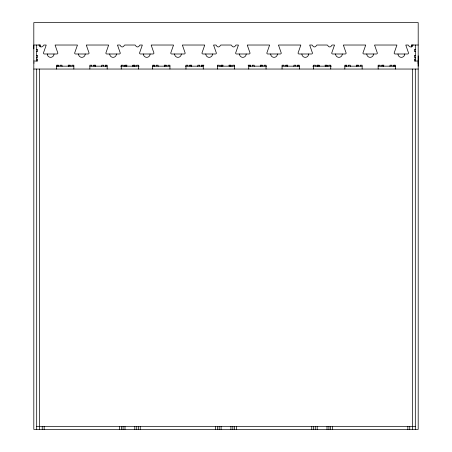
<?xml version="1.0" encoding="UTF-8"?>
<svg xmlns="http://www.w3.org/2000/svg" width="452" height="452" viewBox="0 0 452 452"><rect width="100%" height="100%" fill="white"/><g stroke="black" fill="none" stroke-linecap="round" stroke-linejoin="round"><path stroke-width="0.68" d="M33.81 48.867L33.81 45.025L40.539 45.025L40.539 46.946M230.802 66.484L230.802 65.201M250.024 66.484L250.024 65.201M286.54 66.161L286.54 65.201M298.071 66.484L298.071 65.201M317.287 66.484L317.287 65.201M319.214 66.161L319.214 65.201L316.971 65.201L316.971 66.161M326.898 66.484L326.898 65.201M346.119 66.484L346.119 65.201M357.651 66.161L357.651 65.201M411.461 45.025L411.461 46.946L411.461 45.025L418.19 45.025L418.19 429.4L33.81 429.4L33.81 22.6L418.19 22.6L418.19 45.025M418.19 66.161L418.19 55.912M36.691 49.505L37.657 49.505L37.657 51.426L36.375 51.426M415.309 49.505L414.343 49.505L414.343 51.426L415.625 51.426M36.375 55.432L37.657 55.432L37.657 57.353L36.691 57.353M415.625 55.432L414.343 55.432L414.343 57.353L415.309 57.353M36.691 59.116L37.657 59.116L37.657 61.037L33.81 61.037M415.309 59.116L414.343 59.116L414.343 61.037L418.19 61.037M33.81 62.958L34.29 62.958M417.71 62.958L418.19 62.958M68.082 65.201L70.326 65.201L70.326 66.161M95.632 65.201L93.389 65.201L93.389 66.161M127.023 65.201L124.78 65.201L124.78 66.161M164.178 65.201L166.421 65.201L166.421 66.161M191.727 65.201L189.484 65.201L189.484 66.161M203.897 65.201L201.338 65.201L201.338 66.161M223.118 65.201L220.875 65.201L220.875 66.161M228.881 65.201L231.125 65.201L231.125 66.161M248.103 65.201L250.662 65.201L250.662 66.161M260.273 65.201L262.516 65.201L262.516 66.161M287.822 65.201L285.579 65.201L285.579 66.161M324.977 65.201L327.22 65.201L327.22 66.161M356.368 65.201L358.611 65.201L358.611 66.161M383.917 65.201L381.674 65.201L381.674 66.161M56.551 66.161L73.851 66.161M89.869 66.161L107.164 66.161M120.616 66.161L139.193 66.161M152.646 66.161L169.946 66.161M185.32 66.161L203.259 66.161M217.35 66.161L234.65 66.161M248.741 66.161L266.68 66.161M282.054 66.161L299.354 66.161M312.807 66.161L331.384 66.161M344.836 66.161L362.131 66.161M378.149 66.161L395.449 66.161M33.81 69.043L418.19 69.043M36.691 426.518L415.309 426.518M415.309 45.025L415.309 61.037M415.309 69.043L415.309 429.4M412.422 45.025L412.422 46.403M412.422 69.043L412.422 429.4M409.766 426.518L409.766 429.4M407.845 426.518L407.845 429.4M395.449 69.043L395.449 65.201L393.522 65.201L393.522 66.161M394.167 65.201L394.167 66.484M391.924 66.161L391.924 65.201L390.003 65.201L390.003 66.484M383.595 65.201L383.595 66.484M382.635 65.201L382.635 66.161M380.07 66.161L380.07 65.201L378.149 65.201L378.149 69.043M362.131 69.043L362.131 65.201L360.21 65.201L360.21 66.161M356.69 65.201L356.69 66.484M350.283 66.484L350.283 65.201L348.362 65.201L348.362 66.161M346.757 66.161L346.757 65.201L344.836 65.201L344.836 69.043M332.44 426.518L332.44 429.4M330.745 69.043L330.745 65.201L328.819 65.201L328.819 66.161M330.519 426.518L330.519 429.4M328.926 426.518L328.926 429.4M327.005 426.518L327.005 429.4M325.299 65.201L325.299 66.484M318.892 65.201L318.892 66.484M317.185 426.518L317.185 429.4M315.366 66.161L315.366 65.201L313.445 65.201L313.445 69.043M315.264 426.518L315.264 429.4M313.671 426.518L313.671 429.4M311.75 426.518L311.75 429.4M299.354 69.043L299.354 65.201L297.433 65.201L297.433 66.161M295.828 66.161L295.828 65.201L293.907 65.201L293.907 66.484M287.5 65.201L287.5 66.484M283.975 66.161L283.975 65.201L282.054 65.201L282.054 69.043M266.042 69.043L266.042 65.201L264.115 65.201L264.115 66.161M261.555 65.201L261.555 66.161M260.595 65.201L260.595 66.484M254.188 66.484L254.188 65.201L252.267 65.201L252.267 66.161M248.741 65.201L248.741 69.043M236.345 426.518L236.345 429.4M234.65 69.043L234.65 65.201L232.729 65.201L232.729 66.161M234.424 426.518L234.424 429.4M232.831 426.518L232.831 429.4M230.91 426.518L230.91 429.4M229.204 65.201L229.204 66.484M222.796 65.201L222.796 66.484M221.197 65.201L221.197 66.484M221.09 426.518L221.09 429.4M219.271 66.161L219.271 65.201L217.35 65.201L217.35 69.043M219.169 426.518L219.169 429.4M217.576 426.518L217.576 429.4M215.655 426.518L215.655 429.4M203.259 65.201L203.259 69.043M201.976 65.201L201.976 66.484M199.733 66.161L199.733 65.201L197.812 65.201L197.812 66.484M191.405 65.201L191.405 66.484M190.445 65.201L190.445 66.161M187.885 66.161L187.885 65.201L185.958 65.201L185.958 69.043M169.946 69.043L169.946 65.201L168.025 65.201L168.025 66.161M165.46 65.201L165.46 66.161M164.5 65.201L164.5 66.484M158.093 66.484L158.093 65.201L156.172 65.201L156.172 66.161M154.567 66.161L154.567 65.201L152.646 65.201L152.646 69.043M153.929 65.201L153.929 66.484M140.25 426.518L140.25 429.4M138.555 69.043L138.555 65.201L136.634 65.201L136.634 66.161M138.329 426.518L138.329 429.4M136.736 426.518L136.736 429.4M135.029 66.161L135.029 65.201L132.786 65.201L132.786 66.161M134.815 426.518L134.815 429.4M134.713 65.201L134.713 66.484M133.108 65.201L133.108 66.484M126.701 65.201L126.701 66.484M125.102 65.201L125.102 66.484M124.995 426.518L124.995 429.4M123.181 66.161L123.181 65.201L121.255 65.201L121.255 69.043M123.074 426.518L123.074 429.4M121.481 426.518L121.481 429.4M119.56 426.518L119.56 429.4M107.164 69.043L107.164 65.201L105.243 65.201L105.243 66.161M105.881 65.201L105.881 66.484M103.638 66.161L103.638 65.201L101.717 65.201L101.717 66.484M95.31 65.201L95.31 66.484M94.349 65.201L94.349 66.161M91.79 66.161L91.79 65.201L89.869 65.201L89.869 69.043M73.851 69.043L73.851 65.201L71.93 65.201L71.93 66.161M69.365 65.201L69.365 66.161M68.405 65.201L68.405 66.484M61.997 66.484L61.997 65.201L60.076 65.201L60.076 66.161M58.477 66.161L58.477 65.201L56.551 65.201L56.551 69.043M57.833 65.201L57.833 66.484M44.155 426.518L44.155 429.4M42.234 426.518L42.234 429.4M39.578 45.025L39.578 46.403M39.578 69.043L39.578 429.4M36.691 45.025L36.691 61.037M36.691 69.043L36.691 429.4M212.53 53.991A3.362 3.362 0 0 1 209.169 57.353A3.362 3.362 0 0 1 205.807 53.991M181.314 53.991A3.362 3.362 0 0 1 177.952 57.353A3.362 3.362 0 0 1 174.591 53.991M150.104 53.991A3.362 3.362 0 0 1 146.736 57.353A3.362 3.362 0 0 1 143.374 53.991M116.435 53.991A3.362 3.362 0 0 1 113.073 57.353A3.362 3.362 0 0 1 109.712 53.991M85.219 53.991A3.362 3.362 0 0 1 81.857 57.353A3.362 3.362 0 0 1 78.495 53.991M54.008 53.991A3.362 3.362 0 0 1 50.641 57.353A3.362 3.362 0 0 1 47.279 53.991M38.719 45.025A0.96 0.96 0 0 1 39.493 45.409L39.895 46.172A1.921 1.921 0 0 0 42.98 46.172L43.386 45.409A0.96 0.96 0 0 1 44.155 45.025L46.183 45.025A0.96 0.96 0 0 1 46.144 45.296L43.437 53.031A0.96 0.96 0 0 0 44.398 53.991L56.89 53.991A0.96 0.96 0 0 0 57.85 53.031L55.144 45.296A0.966 0.966 0 0 1 55.104 45.025L77.399 45.025A0.96 0.96 0 0 1 77.36 45.296L74.653 53.031A0.96 0.96 0 0 0 75.614 53.991L88.106 53.991A0.96 0.96 0 0 0 89.067 53.031L86.36 45.296A0.966 0.966 0 0 1 86.321 45.025L108.61 45.025A0.96 0.96 0 0 1 108.57 45.296L105.864 53.031A0.96 0.96 0 0 0 106.825 53.991L119.317 53.991A0.96 0.96 0 0 0 120.283 53.031L117.571 45.296A0.966 0.966 0 0 1 117.531 45.025L119.56 45.025A0.96 0.96 0 0 1 120.328 45.409L120.735 46.172A1.921 1.921 0 0 0 123.82 46.172L124.227 45.409A0.96 0.96 0 0 1 124.995 45.025L134.815 45.025A0.96 0.96 0 0 1 135.583 45.409L135.99 46.172A1.921 1.921 0 0 0 139.075 46.172L139.482 45.409A0.96 0.96 0 0 1 140.25 45.025L142.278 45.025A0.96 0.96 0 0 1 142.239 45.296L139.532 53.031A0.96 0.96 0 0 0 140.493 53.991L152.985 53.991A0.96 0.96 0 0 0 153.946 53.031L151.239 45.296A0.966 0.966 0 0 1 151.2 45.025L173.495 45.025A0.96 0.96 0 0 1 173.455 45.296L170.743 53.031A0.96 0.96 0 0 0 171.709 53.991L184.201 53.991A0.96 0.96 0 0 0 185.162 53.031L182.455 45.296A0.966 0.966 0 0 1 182.416 45.025L204.705 45.025A0.96 0.96 0 0 1 204.666 45.296L201.959 53.031A0.96 0.96 0 0 0 202.92 53.991L215.412 53.991A0.96 0.96 0 0 0 216.372 53.031L213.666 45.296A0.966 0.966 0 0 1 213.626 45.025L215.655 45.025A0.96 0.96 0 0 1 216.423 45.409L216.83 46.172A1.921 1.921 0 0 0 219.915 46.172L220.322 45.409A0.96 0.96 0 0 1 221.09 45.025L230.91 45.025A0.96 0.96 0 0 1 231.678 45.409L232.085 46.172A1.921 1.921 0 0 0 235.17 46.172L235.577 45.409A0.96 0.96 0 0 1 236.345 45.025L238.373 45.025A0.96 0.96 0 0 1 238.334 45.296L235.628 53.031A0.96 0.96 0 0 0 236.588 53.991L249.08 53.991A0.96 0.96 0 0 0 250.041 53.031L247.334 45.296A0.96 0.96 0 0 1 247.295 45.025L269.584 45.025A0.96 0.96 0 0 1 269.545 45.296L266.838 53.031A0.96 0.96 0 0 0 267.799 53.991L280.291 53.991A0.96 0.96 0 0 0 281.257 53.031L278.545 45.296A0.96 0.96 0 0 1 278.505 45.025L300.8 45.025A0.96 0.96 0 0 1 300.761 45.296L298.054 53.031A0.96 0.96 0 0 0 299.015 53.991L311.507 53.991A0.96 0.96 0 0 0 312.468 53.031L309.761 45.296A0.96 0.96 0 0 1 309.722 45.025L311.75 45.025A0.96 0.96 0 0 1 312.654 45.663A1.921 1.921 0 0 0 316.281 45.663A0.96 0.96 0 0 1 317.185 45.025L327.005 45.025A0.96 0.96 0 0 1 327.909 45.663A1.921 1.921 0 0 0 331.536 45.663A0.96 0.96 0 0 1 332.44 45.025L334.469 45.025A0.96 0.96 0 0 1 334.429 45.296L331.717 53.031A0.96 0.96 0 0 0 332.683 53.991L345.175 53.991A0.96 0.96 0 0 0 346.136 53.031L343.43 45.296A0.96 0.96 0 0 1 343.39 45.025L365.679 45.025A0.96 0.96 0 0 1 365.64 45.296L362.933 53.031A0.96 0.96 0 0 0 363.894 53.991L376.386 53.991A0.96 0.96 0 0 0 377.347 53.031L374.64 45.296A0.96 0.96 0 0 1 374.601 45.025L396.896 45.025A0.96 0.96 0 0 1 396.856 45.296L394.15 53.031A0.96 0.96 0 0 0 395.11 53.991L407.602 53.991A0.96 0.96 0 0 0 408.563 53.031L405.856 45.296A0.96 0.96 0 0 1 405.817 45.025L407.845 45.025A0.96 0.96 0 0 1 408.614 45.409L409.02 46.172A1.921 1.921 0 0 0 412.105 46.172L412.506 45.409A0.96 0.96 0 0 1 413.281 45.025M404.721 53.991A3.362 3.362 0 0 1 401.359 57.353A3.362 3.362 0 0 1 397.992 53.991M373.505 53.991A3.362 3.362 0 0 1 370.143 57.353A3.362 3.362 0 0 1 366.781 53.991M342.288 53.991A3.362 3.362 0 0 1 338.927 57.353A3.362 3.362 0 0 1 335.565 53.991M308.626 53.991A3.362 3.362 0 0 1 305.264 57.353A3.362 3.362 0 0 1 301.896 53.991M277.409 53.991A3.362 3.362 0 0 1 274.048 57.353A3.362 3.362 0 0 1 270.686 53.991M246.193 53.991A3.362 3.362 0 0 1 242.831 57.353A3.362 3.362 0 0 1 239.47 53.991"/></g></svg>
